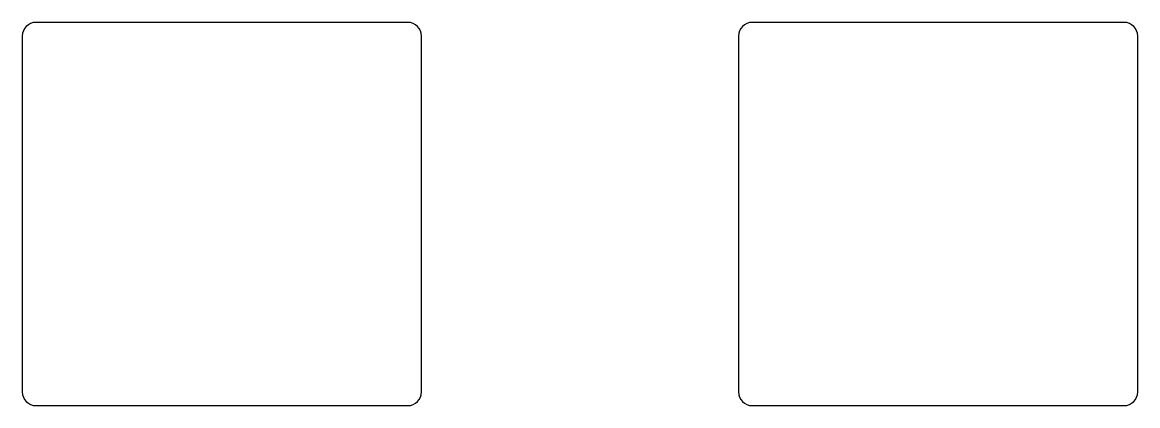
# Model space of a CAD drawing. Header units: millimetres. Extents: x 233.2 to 274, y -64.2 to -50.2.
import ezdxf

# ---------------------------------------------------------------- set-up
doc = ezdxf.new("R2010")
doc.units = ezdxf.units.MM
doc.header["$MEASUREMENT"] = 0

msp = doc.modelspace()

# ---------------------------------------------------------------- linework, layer by layer
for points in [[(233.208788, -50.650048), (233.208788, -63.650048, 0.414212391), (233.708788, -64.150048), (247.308788, -64.150048, 0.414213562), (247.808788, -63.650048), (247.808788, -50.650048, 0.414213562), (247.308788, -50.150048), (233.708788, -50.150048, 0.414212391)], [(259.4, -50.65), (259.4, -63.65, 0.414212391), (259.9, -64.15), (273.5, -64.15, 0.414213562), (274, -63.65), (274, -50.65, 0.414213562), (273.5, -50.15), (259.9, -50.15, 0.414212391)]]:
    msp.add_lwpolyline(points, format="xyb", close=True)

doc.saveas('drawing.dxf')
